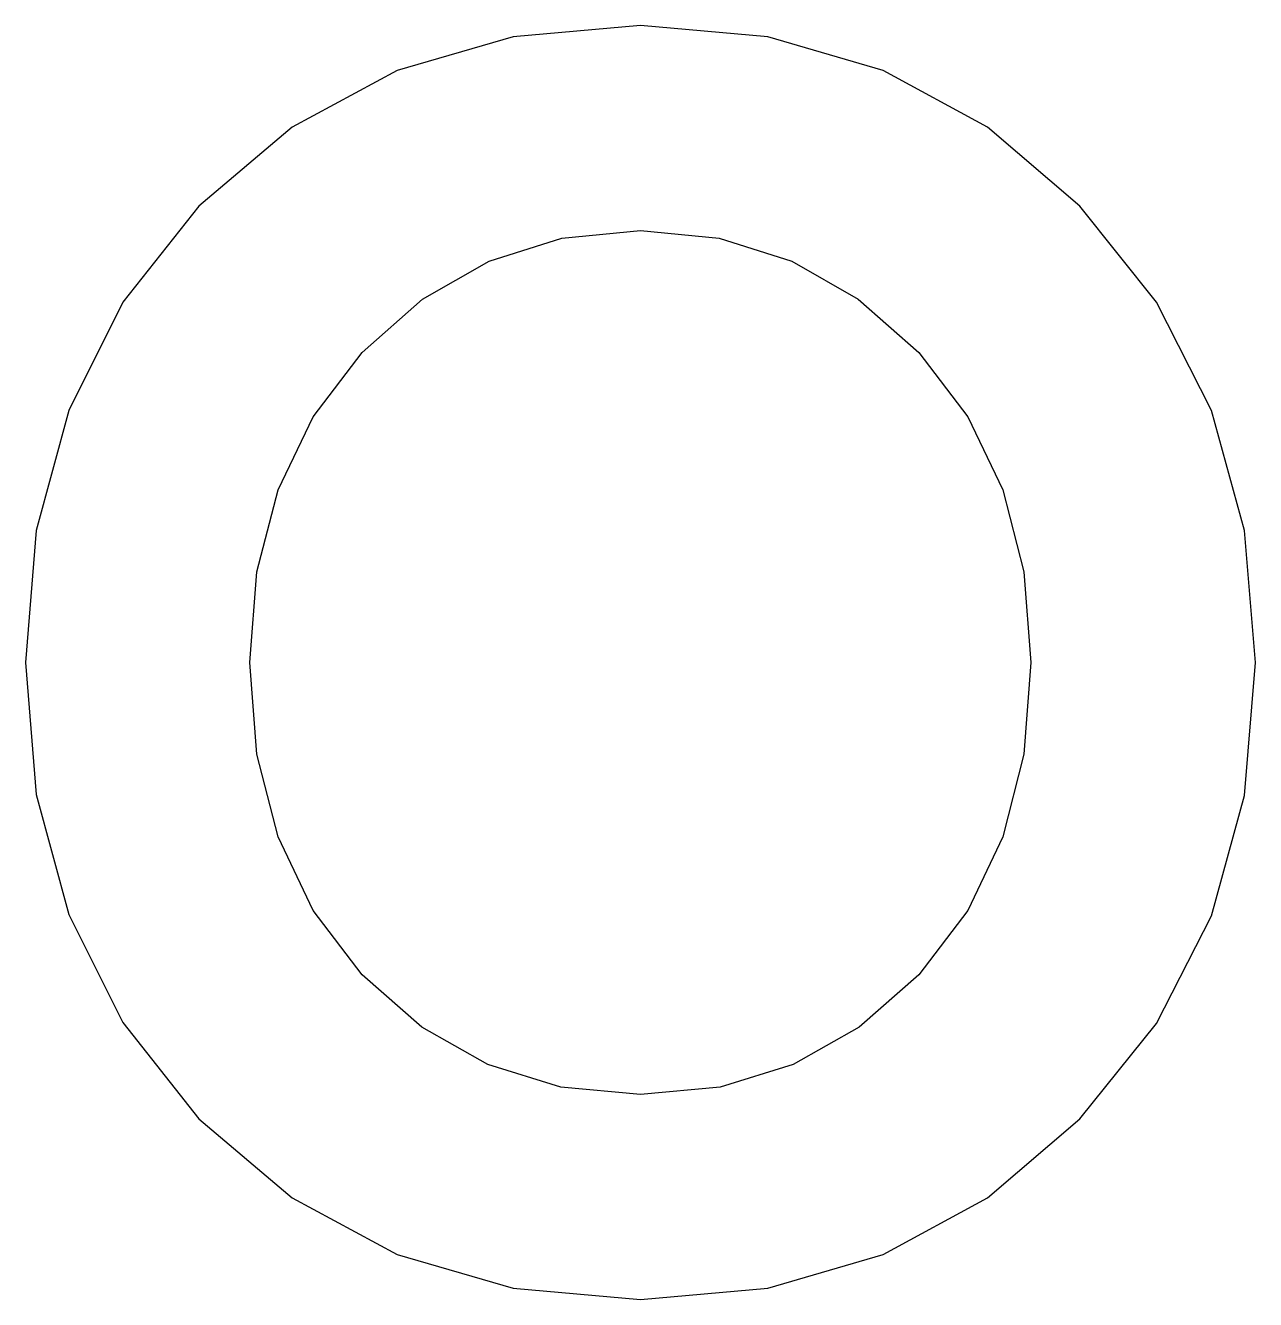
# Model space of a CAD drawing. Header units: metres. Extents: x 0.9 to 17.7, y -0.5 to 16.9.
import ezdxf

# ---------------------------------------------------------------- set-up
doc = ezdxf.new("R2010")
doc.units = ezdxf.units.M

msp = doc.modelspace()

# ---------------------------------------------------------------- linework, layer by layer
for p, q in [((7.59605, 16.7178), (6.01024, 16.2552)), ((9.336, 16.872), (7.59605, 16.7178)), ((11.0742, 16.7178), (9.336, 16.872)), ((12.654, 16.2552), (11.0742, 16.7178)), ((6.01024, 16.2552), (4.57855, 15.4843)), ((14.0752, 15.4843), (12.654, 16.2552)), ((4.57855, 15.4843), (3.30099, 14.405)), ((15.338, 14.405), (14.0752, 15.4843)), ((3.30099, 14.405), (2.26543, 13.0897)), ((16.3884, 13.0897), (15.338, 14.405)), ((7.26874, 13.6542), (8.26068, 13.9668)), ((8.26068, 13.9668), (9.336, 14.071)), ((9.336, 14.071), (10.4114, 13.9668)), ((10.4114, 13.9668), (11.4035, 13.6542)), ((6.36018, 13.1333), (7.26874, 13.6542)), ((11.4035, 13.6542), (12.3124, 13.1333)), ((2.26543, 13.0897), (1.52574, 11.612)), ((5.53499, 12.404), (6.36018, 13.1333)), ((12.3124, 13.1333), (13.138, 12.404)), ((17.1387, 11.612), (16.3884, 13.0897)), ((4.86386, 11.5266), (5.53499, 12.404)), ((13.138, 12.404), (13.8087, 11.5266)), ((1.52574, 11.612), (1.08192, 9.97174)), ((4.38449, 10.5282), (4.86386, 11.5266)), ((13.8087, 11.5266), (14.2877, 10.5282)), ((17.5889, 9.97174), (17.1387, 11.612)), ((4.09686, 9.40906), (4.38449, 10.5282)), ((14.2877, 10.5282), (14.5752, 9.40906)), ((1.08192, 9.97174), (0.93399, 8.16899)), ((17.739, 8.16899), (17.5889, 9.97174)), ((4.00099, 8.16899), (4.09686, 9.40906)), ((14.5752, 9.40906), (14.671, 8.16899)), ((0.93399, 8.16899), (1.08192, 6.3663)), ((4.09686, 6.91449), (4.00099, 8.16899)), ((14.671, 8.16899), (14.5752, 6.91449)), ((17.5889, 6.35393), (17.739, 8.16899)), ((4.38449, 5.78499), (4.09686, 6.91449)), ((14.5752, 6.91449), (14.2877, 5.78499)), ((1.08192, 6.3663), (1.52574, 4.72624)), ((17.1387, 4.70975), (17.5889, 6.35393)), ((4.86386, 4.78049), (4.38449, 5.78499)), ((14.2877, 5.78499), (13.8087, 4.78049)), ((1.52574, 4.72624), (2.26543, 3.24881)), ((5.53499, 3.90099), (4.86386, 4.78049)), ((13.8087, 4.78049), (13.138, 3.90099)), ((16.3884, 3.23643), (17.1387, 4.70975)), ((6.34781, 3.18611), (5.53499, 3.90099)), ((13.138, 3.90099), (12.3251, 3.18611)), ((2.26543, 3.24881), (3.30099, 1.93399)), ((7.25224, 2.67549), (6.34781, 3.18611)), ((12.3251, 3.18611), (11.4205, 2.67549)), ((15.338, 1.93399), (16.3884, 3.23643)), ((8.24831, 2.36911), (7.25224, 2.67549)), ((11.4205, 2.67549), (10.4241, 2.36911)), ((9.336, 2.267), (8.24831, 2.36911)), ((10.4241, 2.36911), (9.336, 2.267)), ((3.30099, 1.93399), (4.57855, 0.854248)), ((14.0752, 0.854248), (15.338, 1.93399)), ((4.57855, 0.854248), (6.01024, 0.082993)), ((12.654, 0.082993), (14.0752, 0.854248)), ((6.01024, 0.082993), (7.59605, -0.379745)), ((11.0742, -0.379745), (12.654, 0.082993)), ((7.59605, -0.379745), (9.336, -0.533997)), ((9.336, -0.533997), (11.0742, -0.379745))]:
    msp.add_line(p, q)

doc.saveas('drawing.dxf')
